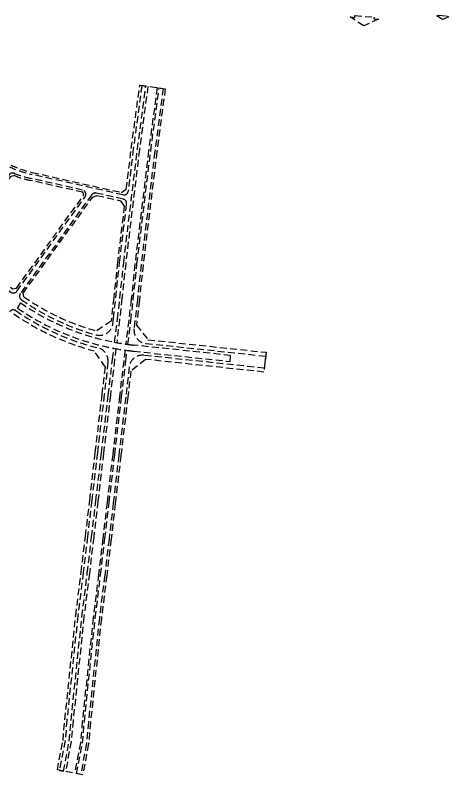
# Model space of a CAD drawing. Header units: metres. Extents: x 566631 to 571261, y 2062953 to 2068466.
# Drawn here: x 569232 to 570019, y 2062990 to 2064370 of the extents above; entities that cross this region are included whole.
import ezdxf

# ---------------------------------------------------------------- set-up
doc = ezdxf.new("R2010")
doc.units = ezdxf.units.M
doc.linetypes.add('HIDDEN', pattern=[0.375, 0.25, -0.125])
doc.layers.add('LogDg phu', color=7, linetype='CONTINUOUS')
doc.layers.add('ViaHeSphu', color=32, linetype='CONTINUOUS')

msp = doc.modelspace()

# ---------------------------------------------------------------- linework, layer by layer
at = {"layer": 'LogDg phu', "linetype": 'HIDDEN', "ltscale": 50}
for points in [[(569883.2, 2064363.1), (569891.5, 2064362.4), (569864.6, 2064350.1), (569839.9, 2064366.3), (569848.2, 2064365.6), (569848.4, 2064368.8), (569883.4, 2064366.2)], [(570015.5, 2064366.8), (570019.1, 2064366.5), (570007.4, 2064361.4), (569997, 2064368.5), (570000.5, 2064368.1), (570000.6, 2064369.5), (570015.6, 2064368.2)]]:
    msp.add_lwpolyline(points, close=True, dxfattribs=at)
for points in [[(569221.2, 2063830, -0.46202), (569232.9, 2063833.1, 0.089686), (569382.3, 2063765.4, -0.37654), (569400.3, 2063739.3), (569393.5, 2063680.7), (569381, 2063575.2, 0.000247), (569381, 2063575.2), (569370.8, 2063488.2), (569363.1, 2063423), (569355.4, 2063357.5), (569345.5, 2063278.7), (569325.8, 2063090), (569322.4, 2063052.4), (569312.1, 2062998.4), (569319.4, 2062997), (569329.9, 2063051.4), (569333.3, 2063089.3), (569353, 2063277.8), (569362.8, 2063356.6), (569370.6, 2063422.1), (569378.2, 2063487.3), (569388.4, 2063574.3, -0.000247), (569388.4, 2063574.3), (569400.9, 2063679.8), (569408.5, 2063744.4), (569411, 2063764.7, -0.105036), (569236.3, 2063837.5), (569241.5, 2063847.3, 0.105341), (569412.4, 2063775.7), (569417.6, 2063818), (569421.9, 2063855.7), (569428.8, 2063920.2), (569453.7, 2064126), (569469.1, 2064240.8), (569461.7, 2064241.8), (569446.3, 2064126.9), (569437, 2064050.2, -0.44386), (569427.3, 2064043.3), (569261.7, 2064080.5, -0.102214), (569189.4, 2064113.2)], [(569230.1, 2064082.4, 0.342449), (569220.7, 2064079.6), (569125.1, 2063947.3, 0.415379), (569126.9, 2063936.1), (569223.9, 2063866.6, 0.413049), (569235, 2063868.4), (569358.7, 2064039.6, 0.538517), (569354, 2064052.1), (569260.1, 2064073.2, -0.038537), (569230.1, 2064082.4)], [(569243.1, 2063852.9, 0.08607), (569378.8, 2063789.1, 0.457017), (569409, 2063809.2), (569410.2, 2063818.9), (569414.5, 2063856.5), (569421.3, 2063921), (569434.1, 2064026.7, 0.385176), (569427.9, 2064035.5), (569379, 2064046.5, 0.299954), (569370.7, 2064043.4), (569241.2, 2063864.1, 0.418516), (569243.1, 2063852.9)]]:
    msp.add_lwpolyline(points, format="xyb", dxfattribs=at)
at = {"layer": 'LogDg phu', "linetype": 'HIDDEN', "ltscale": 50, "elevation": 0}
for points in [[(569436.4, 2063771.8), (569441.8, 2063815.1), (569446.1, 2063853), (569452.9, 2063917.4), (569477.8, 2064122.9), (569493.2, 2064237.5), (569500.6, 2064236.5), (569485.3, 2064122), (569460.4, 2063916.6), (569453.6, 2063852.2), (569447.6, 2063800.3, 0.416441), (569468.9, 2063773.7), (569686.5, 2063750.5), (569684.2, 2063728.6), (569465.3, 2063752, 0.411223), (569438.9, 2063730.9), (569432.5, 2063676.1), (569420, 2063570.6), (569409.8, 2063483.6), (569402.2, 2063418.3), (569394.4, 2063352.8), (569384.6, 2063274.2), (569364.9, 2063086.2), (569361.4, 2063046.9), (569350.7, 2062991), (569343.3, 2062992.5), (569353.9, 2063048), (569357.4, 2063086.9), (569377.1, 2063275.1), (569386.9, 2063353.7), (569394.7, 2063419.2), (569402.4, 2063484.5), (569412.6, 2063571.4), (569425, 2063677), (569432.6, 2063741.5), (569435, 2063760.9)], [(569435, 2063760.9, 0.006441), (569446.7, 2063759.5), (569621.9, 2063740.8), (569623, 2063751.7), (569447.8, 2063770.4, -0.006491), (569436.4, 2063771.8)]]:
    msp.add_lwpolyline(points, format="xyb", dxfattribs=at)
msp.add_lwpolyline([(569447.8, 2063770.4, -0.020172), (569412.4, 2063775.7, -0.105341), (569241.5, 2063847.3), (569236.3, 2063837.5, 0.105036), (569411, 2063764.7, 0.019791), (569446.7, 2063759.5), (569621.9, 2063740.8), (569623, 2063751.7)], format="xyb", close=True, dxfattribs=at)
at = {"layer": 'ViaHeSphu', "linetype": 'HIDDEN', "ltscale": 50}
msp.add_lwpolyline([(569191.6, 2064116.2, 0.102214), (569262.6, 2064084.1), (569424.9, 2064047.7), (569433.6, 2064053.9), (569442.6, 2064127.4), (569457.9, 2064242.3), (569504.3, 2064236), (569489, 2064121.5), (569464.1, 2063916.2), (569457.3, 2063851.8), (569452.9, 2063813.7), (569452, 2063806.7), (569472.9, 2063780.3), (569687.3, 2063757.4), (569683.5, 2063721.6), (569468.5, 2063744.6), (569441.8, 2063723.3), (569436.2, 2063675.7), (569423.7, 2063570.1), (569413.5, 2063483.2), (569405.9, 2063417.9), (569398.1, 2063352.3), (569388.3, 2063273.8), (569368.6, 2063085.8), (569365.1, 2063046.4), (569354.3, 2062990.3), (569308.4, 2062999.1), (569318.7, 2063052.9), (569322.1, 2063090.4), (569341.8, 2063279.1), (569351.6, 2063358), (569359.4, 2063423.4), (569367.1, 2063488.6), (569377.3, 2063575.6, -0.000247), (569377.3, 2063575.6), (569389.7, 2063681.1), (569395.5, 2063730.7), (569375, 2063760, -0.086288), (569229.4, 2063827.1)], format="xyb", dxfattribs=at)
at = {"layer": 'ViaHeSphu', "linetype": 'HIDDEN', "ltscale": 50, "elevation": 0}
for points in [[(569472.8, 2064240.3), (569457.4, 2064125.5), (569432.5, 2063919.7), (569425.7, 2063855.3), (569421.4, 2063817.5), (569416.1, 2063775)], [(569489.5, 2064238), (569474.1, 2064123.4), (569449.2, 2063917.9), (569442.4, 2063853.4), (569438, 2063815.5), (569432.7, 2063772.3)], [(569431.3, 2063761.4), (569431.3, 2063761.2), (569428.9, 2063742), (569421.3, 2063677.4), (569408.8, 2063571.9), (569398.6, 2063484.9), (569391, 2063419.7), (569383.2, 2063354.1), (569373.4, 2063275.5), (569353.7, 2063087.3), (569350.2, 2063048.5), (569339.6, 2062993.2)]]:
    msp.add_lwpolyline(points, dxfattribs=at)
at = {"layer": 'ViaHeSphu', "linetype": 'HIDDEN', "ltscale": 50}
for points in [[(569354.6, 2064048.1), (569259.3, 2064069.5, -0.036475), (569230.3, 2064078.3), (569222.8, 2064076.1), (569130.5, 2063948.4), (569131.6, 2063941.4), (569227.3, 2063872.8), (569234.3, 2063873.9), (569356.5, 2064043)], [(569247.4, 2063858.4), (569246.5, 2063865.1), (569372.5, 2064039.4), (569380.3, 2064042.3), (569423.1, 2064032.7), (569429.9, 2064023), (569417.6, 2063921.4), (569410.8, 2063856.9), (569406.5, 2063819.3), (569405.8, 2063814.2), (569379.6, 2063796.1, -0.085174)]]:
    msp.add_lwpolyline(points, format="xyb", close=True, dxfattribs=at)
at = {"layer": 'ViaHeSphu', "linetype": 'HIDDEN', "ltscale": 50, "elevation": 0}
for points in [[(569414.7, 2063764), (569412.2, 2063744), (569404.6, 2063679.4), (569392.2, 2063573.9, 0.000247), (569392.2, 2063573.8), (569382, 2063486.9), (569374.3, 2063421.6), (569366.5, 2063356.1), (569356.7, 2063277.4), (569337, 2063088.9), (569333.6, 2063050.8), (569323.1, 2062996.3)], [(569399, 2063573, 0.000247), (569399, 2063573)]]:
    msp.add_lwpolyline(points, format="xyb", dxfattribs=at)

doc.saveas('drawing.dxf')
